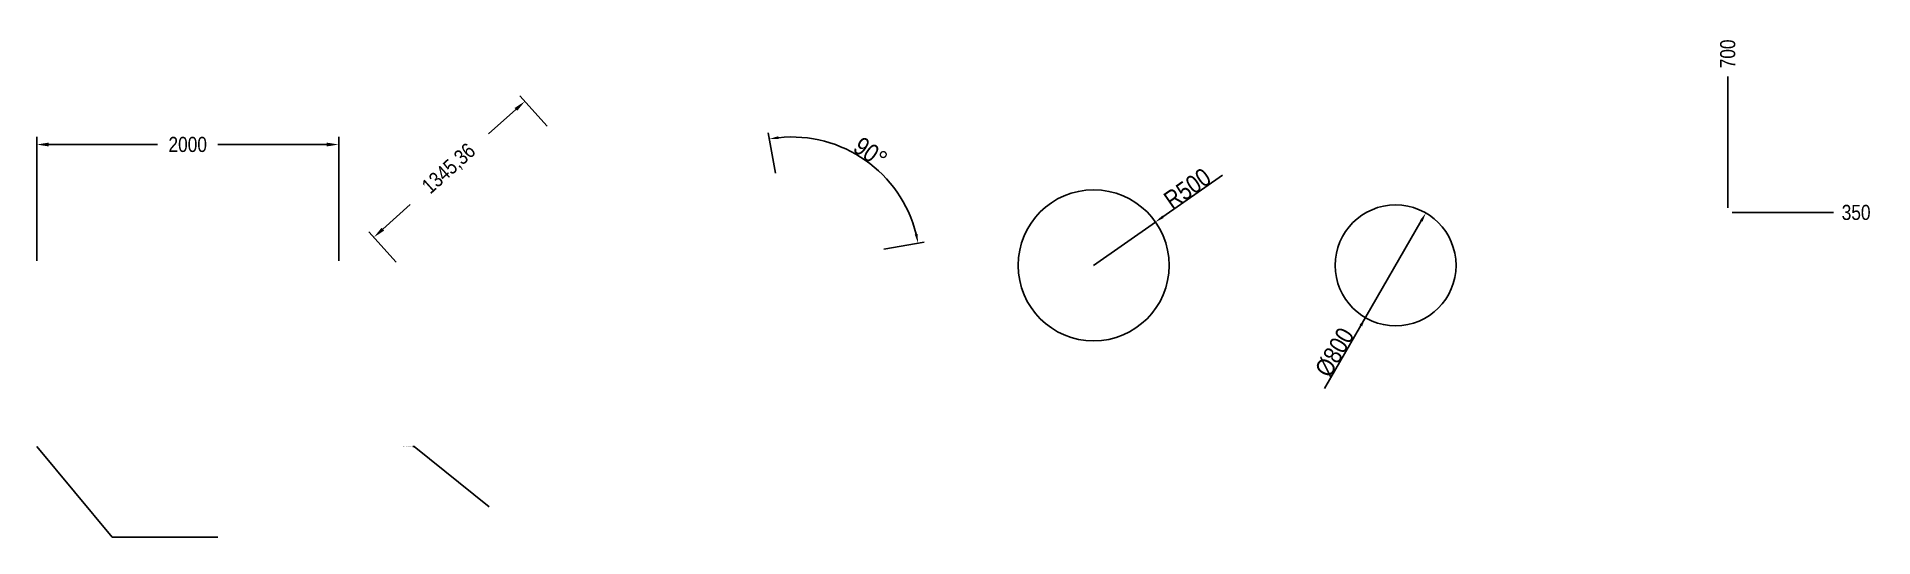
# Model space of a CAD drawing. Header units: millimetres. Extents: x 0 to 12164, y -1800 to 1514.
import ezdxf
from ezdxf import colors
from ezdxf.entities.mleader import LeaderData, LeaderLine
from ezdxf.math import Vec2, Vec3

# ---------------------------------------------------------------- set-up
doc = ezdxf.new("R2010")
doc.units = ezdxf.units.MM
doc.layers.add('A-DIM', color=3, linetype='CONTINUOUS')
doc.layers.add('S-COL', color=1, linetype='CONTINUOUS')
doc.styles.add('OpenSansCondensed-Light', font='OpenSansCondensed-Light.ttf')
doc.dimstyles.new('EZDXF', dxfattribs={"dimtxt": 0.25, "dimasz": 0.175, "dimexe": 0.375, "dimexo": 0.125, "dimgap": 0.1, "dimtad": 1, "dimlfac": 100, "dimzin": 12, "dimdsep": 46, "dimtxsty": 'OpenSansCondensed-Light', "dimblk": 'ARCHTICK', "dimcen": 2.5, "dimazin": 3, "dimtfac": 0.5, "dimtmove": 2, "dimatfit": 3})
doc.dimstyles.new('HALO-DIM1', dxfattribs={"dimtxt": 100, "dimasz": 80, "dimexe": 50, "dimexo": 30, "dimtad": 1, "dimcen": 2.5, "dimclrd": 3, "dimclrt": 7, "dimazin": 3, "dimtfac": 1, "dimtmove": 0, "dimatfit": 3})
doc.dimstyles.new('HALO-DIM2', dxfattribs={"dimtxt": 120, "dimasz": 60, "dimexe": 40, "dimexo": 20, "dimtad": 1, "dimcen": 2.5, "dimclrd": 5, "dimclrt": 1, "dimazin": 3, "dimtfac": 1, "dimtmove": 0, "dimatfit": 3})

# ---------------------------------------------------------------- blocks, each defined once
blk = doc.blocks.new('_CLOSEDFILLED')
at = {"color": 0, "linetype": 'BYBLOCK'}
blk.add_solid([(-1, 0.16), (0, 0), (-1, -0.16)], dxfattribs=at)
blk = doc.blocks.new('*D1')
for p, q in [((0, 30), (0, 850)), ((2000, 30), (2000, 850))]:
    blk.add_line(p, q)
at = {"color": 3}
for p, q in [((80, 800), (800, 800)), ((1200, 800), (1920, 800))]:
    blk.add_line(p, q, dxfattribs=at)
at = {"layer": 'Defpoints'}
for p in [(0, 800), (0, 0), (2000, 0)]:
    blk.add_point(p, dxfattribs=at)
at = {"layer": 'A-DIM', "color": 3, "xscale": 80, "yscale": 80, "rotation": 180}
blk.add_blockref('_CLOSEDFILLED', (0, 800), dxfattribs=at)
at = {"layer": 'A-DIM', "color": 3, "xscale": 80, "yscale": 80}
blk.add_blockref('_CLOSEDFILLED', (2000, 800), dxfattribs=at)
at = {"layer": 'A-DIM', "color": 7, "insert": (1000, 800), "char_height": 100, "attachment_point": 5, "style": 'OpenSansCondensed-Light'}
blk.add_mtext('2000', dxfattribs=at)
blk = doc.blocks.new('*D2')
for p, q in [((3380, 922), (3199, 1123)), ((2380, 22), (2199, 223))]:
    blk.add_line(p, q)
at = {"color": 3}
for p, q in [((2993, 870), (3173, 1032)), ((2292, 239), (2473, 402))]:
    blk.add_line(p, q, dxfattribs=at)
at = {"layer": 'Defpoints'}
for p in [(3400, 900), (2233, 186), (2400, 0)]:
    blk.add_point(p, dxfattribs=at)
at = {"layer": 'A-DIM', "color": 3, "xscale": 80, "yscale": 80}
for p, rotation in [((3233, 1086), 41.98721249581666), ((2233, 186), 221.98721249581666)]:
    blk.add_blockref('_CLOSEDFILLED', p, dxfattribs=dict(at, rotation=rotation))
at = {"layer": 'A-DIM', "color": 7, "insert": (2733, 636), "char_height": 100, "attachment_point": 5, "rotation": 41.9872, "style": 'OpenSansCondensed-Light'}
blk.add_mtext('1345,36', dxfattribs=at)
blk = doc.blocks.new('*D6')
for p, q in [((11200, 1090), (11200, 1250)), ((11200, 930), (11200, 1090)), ((11200, 380), (11200, 930))]:
    blk.add_line(p, q)
at = {"layer": 'Defpoints'}
for p in [(11200, 1250), (11200, 350), (10500, 0)]:
    blk.add_point(p, dxfattribs=at)
at = {"layer": 'A-DIM', "color": 7, "insert": (11200, 1400), "char_height": 100, "attachment_point": 5, "rotation": 90, "style": 'OpenSansCondensed-Light'}
blk.add_mtext('700', dxfattribs=at)
blk = doc.blocks.new('*D7')
for p, q in [((11230, 350), (11580, 350)), ((11580, 350), (11740, 350)), ((11740, 350), (11900, 350))]:
    blk.add_line(p, q)
at = {"layer": 'Defpoints'}
for p in [(11200, 350), (11900, 350), (10500, 0)]:
    blk.add_point(p, dxfattribs=at)
at = {"layer": 'A-DIM', "color": 7, "insert": (12050, 350), "char_height": 100, "attachment_point": 5, "style": 'OpenSansCondensed-Light'}
blk.add_mtext('350', dxfattribs=at)
blk = doc.blocks.new('_ARCHTICK')
at = {"color": 0, "linetype": 'BYBLOCK', "const_width": 0.15}
blk.add_lwpolyline([(-0.5, -0.5), (0.5, 0.5)], dxfattribs=at)

msp = doc.modelspace()

# ---------------------------------------------------------------- linework, layer by layer
at = {"layer": 'S-COL'}
for centre, radius in [((7000, 0), 500), ((9000, 0), 400)]:
    msp.add_circle(centre, radius, dxfattribs=at)

# ---------------------------------------------------------------- dimensions: what is measured, and where the dimension line sits
at = {"layer": 'A-DIM'}
for offset, dtype, picture, middle in [((0, 900), 1, '*D6', (11200, 1400)), ((700, 0), 0, '*D7', (12050, 350))]:
    dim = msp.add_ordinate_dim(feature_location=(11200, 350), offset=offset, dtype=dtype, origin=(10500, 0), dimstyle='HALO-DIM1', dxfattribs=at)
    dim.commit()
    dim.dimension.update_dxf_attribs({"geometry": picture, "text_midpoint": middle})
dim = msp.add_linear_dim(base=(2232.759, 185.824), p1=(2400, 0), p2=(3400, 900), angle=41.9872125, dimstyle='HALO-DIM1', dxfattribs=at)
dim.commit()
dim.dimension.update_dxf_attribs({"geometry": '*D2', "text_midpoint": (2732.759, 635.824)})
dim = msp.add_linear_dim(base=(0, 800), p1=(0, 0), p2=(2000, 0), dimstyle='HALO-DIM1', dxfattribs=at)
dim.commit()
dim.dimension.update_dxf_attribs({"geometry": '*D1', "text_midpoint": (1000, 800)})
msp.add_angular_dim_3p(base=(5487.54, 696.279), center=(5000, 0), p1=(5590.885, 104.189), p2=(4895.811, 590.885), dimstyle='HALO-DIM2', dxfattribs=at).render()
msp.add_radius_dim(center=(7000, 0), mpoint=(7409.576, 286.788), dimstyle='HALO-DIM2', dxfattribs=at).render()
msp.add_diameter_dim_2p(p1=(9200, 346.41), p2=(8800, -346.41), dimstyle='HALO-DIM2', dxfattribs=at).render()

# ---------------------------------------------------------------- leaders
ml = msp.add_multileader_mtext('Standard')
ml.set_content('배관 Ø100mm 구배 1/100')
ml.set_leader_properties(linetype='ByLayer')
ml.build(insert=Vec2(0, 0))
ctx = ml.context
ctx.base_point = Vec3(2423.388, -1200)
notes = []
notes.append((ctx, [(0, (1, 1, 0), (2500, -1200), (-1, 0), 8, [(0, [(3000, -1600)], 0, [])])]))
ctx.mtext.insert, ctx.mtext.alignment = Vec3(2490, -1198), 3
msp.add_leader([(0, -1200), (500, -1800), (1200, -1800)], dimstyle='EZDXF', dxfattribs=at)
for ctx, leaders in notes:
    for number, flags, end, landing, length, lines in leaders:
        leader = LeaderData()
        leader.index, (leader.has_last_leader_line, leader.has_dogleg_vector, leader.attachment_direction) = number, flags
        leader.last_leader_point, leader.dogleg_vector, leader.dogleg_length = Vec3(end), Vec3(landing), length
        for number, points, colour, breaks in lines:
            line = LeaderLine()
            line.index, line.vertices, line.color, line.breaks = number, Vec3.list(points), colors.encode_raw_color(colour), breaks
            leader.lines.append(line)
        ctx.leaders.append(leader)

doc.saveas('drawing.dxf')
